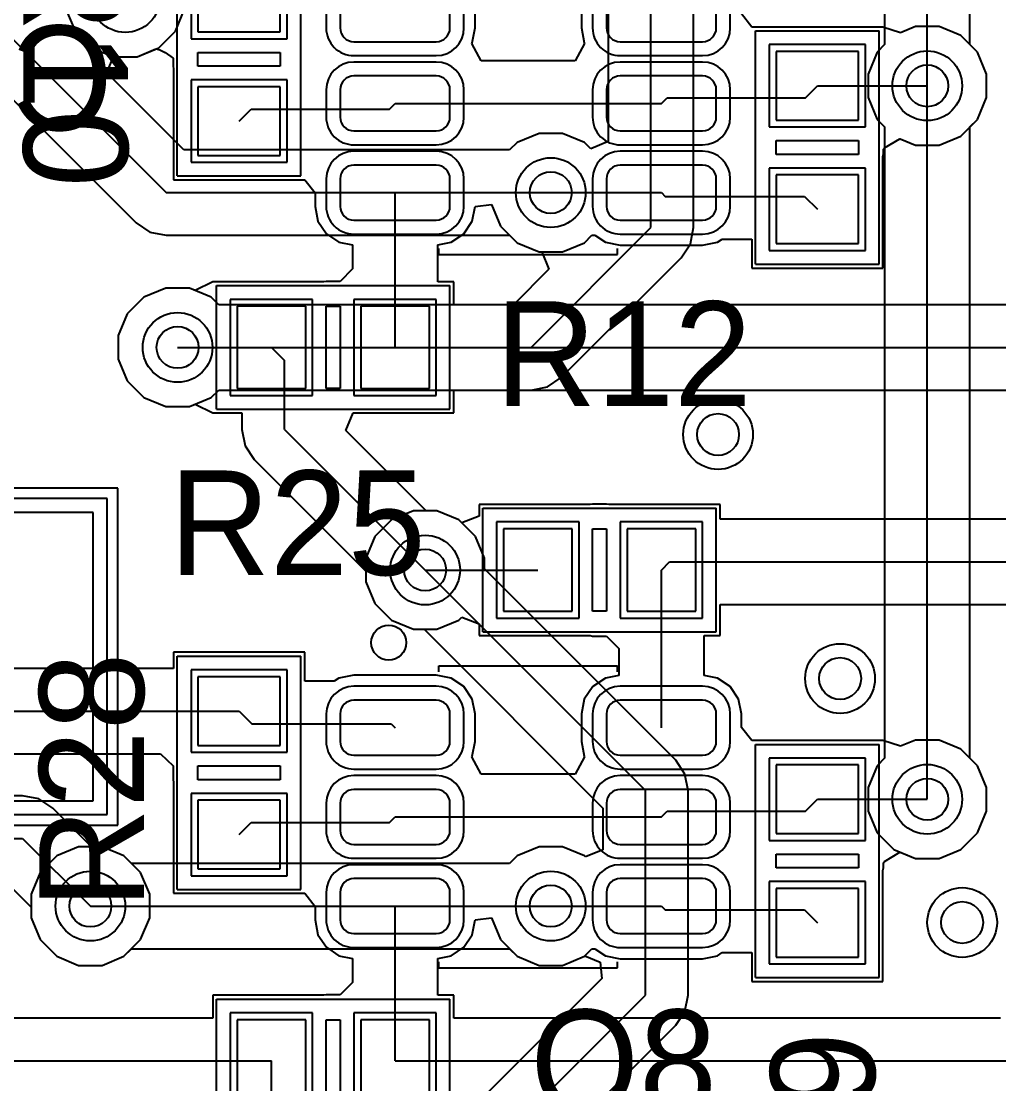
# Model space of a CAD drawing. Header units: millimetres. Extents: x 3.09 to 5.5, y 1.46 to 3.23.
# Drawn here: x 4.6302 to 4.9105, y 1.8437 to 2.1486 of the extents above; entities that cross this region are included whole.
import ezdxf

# ---------------------------------------------------------------- set-up
doc = ezdxf.new("R2010")
doc.units = ezdxf.units.MM
doc.header["$MEASUREMENT"] = 0
for name, color, linetype in [('BottomLayer', 5, 'Continuous'), ('BottomOverlay', 54, 'Continuous'), ('BottomPaste', 16, 'Continuous'), ('BottomSolder', 6, 'Continuous'), ('Mechanical11', 56, 'Continuous'), ('MultiLayer', 9, 'Continuous'), ('TopLayer', 1, 'Continuous'), ('TopOverlay', 2, 'Continuous'), ('TopPaste', 8, 'Continuous'), ('TopSolder', 216, 'Continuous'), ('ViaHoleLayer', 16, 'Continuous')]:
    doc.layers.add(name, color=color, linetype=linetype)

# ---------------------------------------------------------------- blocks, each defined once
blk = doc.blocks.new('SIM_SMD_NANO_B_15')
at = {"layer": 'BottomLayer'}
for p, q in [((-0.27559, -0.16575), (-0.27559, -0.24842)), ((-0.23622, -0.16575), (-0.27559, -0.16575)), ((-0.27559, -0.24842), (-0.23622, -0.24842))]:
    blk.add_line(p, q, dxfattribs=at)
at = {"layer": 'BottomPaste'}
for p, q in [((-0.27559, -0.16575), (-0.27559, -0.24842)), ((-0.23622, -0.16575), (-0.27559, -0.16575)), ((-0.27559, -0.24842), (-0.23622, -0.24842))]:
    blk.add_line(p, q, dxfattribs=at)
at = {"layer": 'BottomSolder'}
for p, q in [((-0.27959, -0.16175), (-0.27959, -0.25242)), ((-0.23222, -0.16175), (-0.27959, -0.16175)), ((-0.27959, -0.25242), (-0.23222, -0.25242))]:
    blk.add_line(p, q, dxfattribs=at)
blk = doc.blocks.new('R0402_27')
at = {"layer": 'Mechanical11'}
for p, q in [((-0.03346, -0.01772), (-0.03346, 0.01772)), ((-0.03346, 0.01772), (0.03346, 0.01772)), ((0.03346, -0.01772), (0.03346, 0.01772)), ((-0.03346, -0.01772), (0.03346, -0.01772))]:
    blk.add_line(p, q, dxfattribs=at)
at = {"layer": 'TopLayer'}
for p, q in [((-0.00787, 0.01181), (-0.02756, 0.01181)), ((-0.02756, 0.01181), (-0.02756, -0.01181)), ((-0.00787, -0.01181), (-0.00787, 0.01181)), ((-0.002, -0.01181), (-0.002, 0.01181)), ((-0.002, 0.01181), (0.002, 0.01181)), ((0.002, 0.01181), (0.002, -0.01181)), ((0.02756, 0.01181), (0.00787, 0.01181)), ((0.00787, 0.01181), (0.00787, -0.01181)), ((0.02756, -0.01181), (0.02756, 0.01181)), ((-0.02756, -0.01181), (-0.00787, -0.01181)), ((0.002, -0.01181), (-0.002, -0.01181)), ((0.00787, -0.01181), (0.02756, -0.01181))]:
    blk.add_line(p, q, dxfattribs=at)
at = {"layer": 'TopOverlay'}
for p, q in [((-0.03346, -0.01772), (-0.03346, 0.01772)), ((-0.03346, 0.01772), (0.03346, 0.01772)), ((0.03346, -0.01772), (0.03346, 0.01772)), ((-0.03346, -0.01772), (0.03346, -0.01772))]:
    blk.add_line(p, q, dxfattribs=at)
at = {"layer": 'TopPaste'}
for p, q in [((-0.00787, 0.01181), (-0.02756, 0.01181)), ((-0.02756, 0.01181), (-0.02756, -0.01181)), ((-0.00787, -0.01181), (-0.00787, 0.01181)), ((0.02756, 0.01181), (0.00787, 0.01181)), ((0.00787, 0.01181), (0.00787, -0.01181)), ((0.02756, -0.01181), (0.02756, 0.01181)), ((-0.02756, -0.01181), (-0.00787, -0.01181)), ((0.00787, -0.01181), (0.02756, -0.01181))]:
    blk.add_line(p, q, dxfattribs=at)
at = {"layer": 'TopSolder'}
for p, q in [((-0.00591, 0.01378), (-0.02953, 0.01378)), ((-0.02953, 0.01378), (-0.02953, -0.01378)), ((-0.00591, -0.01378), (-0.00591, 0.01378)), ((0.02953, 0.01378), (0.00591, 0.01378)), ((0.00591, 0.01378), (0.00591, -0.01378)), ((0.02953, -0.01378), (0.02953, 0.01378)), ((-0.02953, -0.01378), (-0.00591, -0.01378)), ((0.00591, -0.01378), (0.02953, -0.01378))]:
    blk.add_line(p, q, dxfattribs=at)
blk = doc.blocks.new('R0402_28')
at = {"layer": 'Mechanical11'}
for p, q in [((-0.03346, 0.01772), (-0.03346, -0.01772)), ((-0.03346, 0.01772), (0.03346, 0.01772)), ((0.03346, 0.01772), (0.03346, -0.01772)), ((-0.03346, -0.01772), (0.03346, -0.01772))]:
    blk.add_line(p, q, dxfattribs=at)
at = {"layer": 'TopLayer'}
for p, q in [((-0.00787, 0.01181), (-0.02756, 0.01181)), ((-0.02756, 0.01181), (-0.02756, -0.01181)), ((-0.00787, -0.01181), (-0.00787, 0.01181)), ((-0.002, -0.01181), (-0.002, 0.01181)), ((-0.002, 0.01181), (0.002, 0.01181)), ((0.002, 0.01181), (0.002, -0.01181)), ((0.02756, 0.01181), (0.00787, 0.01181)), ((0.00787, 0.01181), (0.00787, -0.01181)), ((0.02756, -0.01181), (0.02756, 0.01181)), ((-0.02756, -0.01181), (-0.00787, -0.01181)), ((0.002, -0.01181), (-0.002, -0.01181)), ((0.00787, -0.01181), (0.02756, -0.01181))]:
    blk.add_line(p, q, dxfattribs=at)
at = {"layer": 'TopOverlay'}
for p, q in [((-0.03346, 0.01772), (-0.03346, -0.01772)), ((-0.03346, 0.01772), (0.03346, 0.01772)), ((0.03346, 0.01772), (0.03346, -0.01772)), ((-0.03346, -0.01772), (0.03346, -0.01772))]:
    blk.add_line(p, q, dxfattribs=at)
at = {"layer": 'TopPaste'}
for p, q in [((-0.00787, 0.01181), (-0.02756, 0.01181)), ((-0.02756, 0.01181), (-0.02756, -0.01181)), ((-0.00787, -0.01181), (-0.00787, 0.01181)), ((0.02756, 0.01181), (0.00787, 0.01181)), ((0.00787, 0.01181), (0.00787, -0.01181)), ((0.02756, -0.01181), (0.02756, 0.01181)), ((-0.02756, -0.01181), (-0.00787, -0.01181)), ((0.00787, -0.01181), (0.02756, -0.01181))]:
    blk.add_line(p, q, dxfattribs=at)
at = {"layer": 'TopSolder'}
for p, q in [((-0.00591, 0.01378), (-0.02953, 0.01378)), ((-0.02953, 0.01378), (-0.02953, -0.01378)), ((-0.00591, -0.01378), (-0.00591, 0.01378)), ((0.02953, 0.01378), (0.00591, 0.01378)), ((0.00591, 0.01378), (0.00591, -0.01378)), ((0.02953, -0.01378), (0.02953, 0.01378)), ((-0.02953, -0.01378), (-0.00591, -0.01378)), ((0.00591, -0.01378), (0.02953, -0.01378))]:
    blk.add_line(p, q, dxfattribs=at)
blk = doc.blocks.new('R0402_29')
at = {"layer": 'Mechanical11'}
for p, q in [((-0.03346, 0.01772), (-0.03346, -0.01772)), ((-0.03346, 0.01772), (0.03346, 0.01772)), ((0.03346, 0.01772), (0.03346, -0.01772)), ((-0.03346, -0.01772), (0.03346, -0.01772))]:
    blk.add_line(p, q, dxfattribs=at)
at = {"layer": 'TopLayer'}
for p, q in [((-0.00787, 0.01181), (-0.02756, 0.01181)), ((-0.02756, 0.01181), (-0.02756, -0.01181)), ((-0.00787, -0.01181), (-0.00787, 0.01181)), ((-0.002, -0.01181), (-0.002, 0.01181)), ((-0.002, 0.01181), (0.002, 0.01181)), ((0.002, 0.01181), (0.002, -0.01181)), ((0.02756, 0.01181), (0.00787, 0.01181)), ((0.00787, 0.01181), (0.00787, -0.01181)), ((0.02756, -0.01181), (0.02756, 0.01181)), ((-0.02756, -0.01181), (-0.00787, -0.01181)), ((0.002, -0.01181), (-0.002, -0.01181)), ((0.00787, -0.01181), (0.02756, -0.01181))]:
    blk.add_line(p, q, dxfattribs=at)
at = {"layer": 'TopOverlay'}
for p, q in [((-0.03346, 0.01772), (-0.03346, -0.01772)), ((-0.03346, 0.01772), (0.03346, 0.01772)), ((0.03346, 0.01772), (0.03346, -0.01772)), ((-0.03346, -0.01772), (0.03346, -0.01772))]:
    blk.add_line(p, q, dxfattribs=at)
at = {"layer": 'TopPaste'}
for p, q in [((-0.00787, 0.01181), (-0.02756, 0.01181)), ((-0.02756, 0.01181), (-0.02756, -0.01181)), ((-0.00787, -0.01181), (-0.00787, 0.01181)), ((0.02756, 0.01181), (0.00787, 0.01181)), ((0.00787, 0.01181), (0.00787, -0.01181)), ((0.02756, -0.01181), (0.02756, 0.01181)), ((-0.02756, -0.01181), (-0.00787, -0.01181)), ((0.00787, -0.01181), (0.02756, -0.01181))]:
    blk.add_line(p, q, dxfattribs=at)
at = {"layer": 'TopSolder'}
for p, q in [((-0.00591, 0.01378), (-0.02953, 0.01378)), ((-0.02953, 0.01378), (-0.02953, -0.01378)), ((-0.00591, -0.01378), (-0.00591, 0.01378)), ((0.02953, 0.01378), (0.00591, 0.01378)), ((0.00591, 0.01378), (0.00591, -0.01378)), ((0.02953, -0.01378), (0.02953, 0.01378)), ((-0.02953, -0.01378), (-0.00591, -0.01378)), ((0.00591, -0.01378), (0.02953, -0.01378))]:
    blk.add_line(p, q, dxfattribs=at)
blk = doc.blocks.new('R0402_32')
at = {"layer": 'Mechanical11'}
for p, q in [((-0.03346, 0.01772), (-0.03346, -0.01772)), ((0.03346, 0.01772), (-0.03346, 0.01772)), ((0.03346, 0.01772), (0.03346, -0.01772)), ((0.03346, -0.01772), (-0.03346, -0.01772))]:
    blk.add_line(p, q, dxfattribs=at)
at = {"layer": 'TopLayer'}
for p, q in [((-0.00787, 0.01181), (-0.02756, 0.01181)), ((-0.02756, 0.01181), (-0.02756, -0.01181)), ((-0.00787, -0.01181), (-0.00787, 0.01181)), ((-0.002, -0.01181), (-0.002, 0.01181)), ((-0.002, 0.01181), (0.002, 0.01181)), ((0.002, 0.01181), (0.002, -0.01181)), ((0.02756, 0.01181), (0.00787, 0.01181)), ((0.00787, 0.01181), (0.00787, -0.01181)), ((0.02756, -0.01181), (0.02756, 0.01181)), ((-0.02756, -0.01181), (-0.00787, -0.01181)), ((0.002, -0.01181), (-0.002, -0.01181)), ((0.00787, -0.01181), (0.02756, -0.01181))]:
    blk.add_line(p, q, dxfattribs=at)
at = {"layer": 'TopOverlay'}
for p, q in [((-0.03346, 0.01772), (-0.03346, -0.01772)), ((0.03346, 0.01772), (-0.03346, 0.01772)), ((0.03346, 0.01772), (0.03346, -0.01772)), ((0.03346, -0.01772), (-0.03346, -0.01772))]:
    blk.add_line(p, q, dxfattribs=at)
at = {"layer": 'TopPaste'}
for p, q in [((-0.00787, 0.01181), (-0.02756, 0.01181)), ((-0.02756, 0.01181), (-0.02756, -0.01181)), ((-0.00787, -0.01181), (-0.00787, 0.01181)), ((0.02756, 0.01181), (0.00787, 0.01181)), ((0.00787, 0.01181), (0.00787, -0.01181)), ((0.02756, -0.01181), (0.02756, 0.01181)), ((-0.02756, -0.01181), (-0.00787, -0.01181)), ((0.00787, -0.01181), (0.02756, -0.01181))]:
    blk.add_line(p, q, dxfattribs=at)
at = {"layer": 'TopSolder'}
for p, q in [((-0.00591, 0.01378), (-0.02953, 0.01378)), ((-0.02953, 0.01378), (-0.02953, -0.01378)), ((-0.00591, -0.01378), (-0.00591, 0.01378)), ((0.02953, 0.01378), (0.00591, 0.01378)), ((0.00591, 0.01378), (0.00591, -0.01378)), ((0.02953, -0.01378), (0.02953, 0.01378)), ((-0.02953, -0.01378), (-0.00591, -0.01378)), ((0.00591, -0.01378), (0.02953, -0.01378))]:
    blk.add_line(p, q, dxfattribs=at)
blk = doc.blocks.new('R0402_45')
at = {"layer": 'Mechanical11'}
for p, q in [((-0.03346, -0.01772), (-0.03346, 0.01772)), ((-0.03346, 0.01772), (0.03346, 0.01772)), ((0.03346, -0.01772), (0.03346, 0.01772)), ((-0.03346, -0.01772), (0.03346, -0.01772))]:
    blk.add_line(p, q, dxfattribs=at)
at = {"layer": 'TopLayer'}
for p, q in [((-0.00787, 0.01181), (-0.02756, 0.01181)), ((-0.02756, 0.01181), (-0.02756, -0.01181)), ((-0.00787, -0.01181), (-0.00787, 0.01181)), ((-0.002, -0.01181), (-0.002, 0.01181)), ((-0.002, 0.01181), (0.002, 0.01181)), ((0.002, 0.01181), (0.002, -0.01181)), ((0.02756, 0.01181), (0.00787, 0.01181)), ((0.00787, 0.01181), (0.00787, -0.01181)), ((0.02756, -0.01181), (0.02756, 0.01181)), ((-0.02756, -0.01181), (-0.00787, -0.01181)), ((0.002, -0.01181), (-0.002, -0.01181)), ((0.00787, -0.01181), (0.02756, -0.01181))]:
    blk.add_line(p, q, dxfattribs=at)
at = {"layer": 'TopOverlay'}
for p, q in [((-0.03346, -0.01772), (-0.03346, 0.01772)), ((-0.03346, 0.01772), (0.03346, 0.01772)), ((0.03346, -0.01772), (0.03346, 0.01772)), ((-0.03346, -0.01772), (0.03346, -0.01772))]:
    blk.add_line(p, q, dxfattribs=at)
at = {"layer": 'TopPaste'}
for p, q in [((-0.00787, 0.01181), (-0.02756, 0.01181)), ((-0.02756, 0.01181), (-0.02756, -0.01181)), ((-0.00787, -0.01181), (-0.00787, 0.01181)), ((0.02756, 0.01181), (0.00787, 0.01181)), ((0.00787, 0.01181), (0.00787, -0.01181)), ((0.02756, -0.01181), (0.02756, 0.01181)), ((-0.02756, -0.01181), (-0.00787, -0.01181)), ((0.00787, -0.01181), (0.02756, -0.01181))]:
    blk.add_line(p, q, dxfattribs=at)
at = {"layer": 'TopSolder'}
for p, q in [((-0.00591, 0.01378), (-0.02953, 0.01378)), ((-0.02953, 0.01378), (-0.02953, -0.01378)), ((-0.00591, -0.01378), (-0.00591, 0.01378)), ((0.02953, 0.01378), (0.00591, 0.01378)), ((0.00591, 0.01378), (0.00591, -0.01378)), ((0.02953, -0.01378), (0.02953, 0.01378)), ((-0.02953, -0.01378), (-0.00591, -0.01378)), ((0.00591, -0.01378), (0.02953, -0.01378))]:
    blk.add_line(p, q, dxfattribs=at)
blk = doc.blocks.new('R0402_46')
at = {"layer": 'Mechanical11'}
for p, q in [((-0.03346, 0.01772), (-0.03346, -0.01772)), ((-0.03346, 0.01772), (0.03346, 0.01772)), ((0.03346, 0.01772), (0.03346, -0.01772)), ((-0.03346, -0.01772), (0.03346, -0.01772))]:
    blk.add_line(p, q, dxfattribs=at)
at = {"layer": 'TopLayer'}
for p, q in [((-0.00787, 0.01181), (-0.02756, 0.01181)), ((-0.02756, 0.01181), (-0.02756, -0.01181)), ((-0.00787, -0.01181), (-0.00787, 0.01181)), ((-0.002, -0.01181), (-0.002, 0.01181)), ((-0.002, 0.01181), (0.002, 0.01181)), ((0.002, 0.01181), (0.002, -0.01181)), ((0.02756, 0.01181), (0.00787, 0.01181)), ((0.00787, 0.01181), (0.00787, -0.01181)), ((0.02756, -0.01181), (0.02756, 0.01181)), ((-0.02756, -0.01181), (-0.00787, -0.01181)), ((0.002, -0.01181), (-0.002, -0.01181)), ((0.00787, -0.01181), (0.02756, -0.01181))]:
    blk.add_line(p, q, dxfattribs=at)
at = {"layer": 'TopOverlay'}
for p, q in [((-0.03346, 0.01772), (-0.03346, -0.01772)), ((-0.03346, 0.01772), (0.03346, 0.01772)), ((0.03346, 0.01772), (0.03346, -0.01772)), ((-0.03346, -0.01772), (0.03346, -0.01772))]:
    blk.add_line(p, q, dxfattribs=at)
at = {"layer": 'TopPaste'}
for p, q in [((-0.00787, 0.01181), (-0.02756, 0.01181)), ((-0.02756, 0.01181), (-0.02756, -0.01181)), ((-0.00787, -0.01181), (-0.00787, 0.01181)), ((0.02756, 0.01181), (0.00787, 0.01181)), ((0.00787, 0.01181), (0.00787, -0.01181)), ((0.02756, -0.01181), (0.02756, 0.01181)), ((-0.02756, -0.01181), (-0.00787, -0.01181)), ((0.00787, -0.01181), (0.02756, -0.01181))]:
    blk.add_line(p, q, dxfattribs=at)
at = {"layer": 'TopSolder'}
for p, q in [((-0.00591, 0.01378), (-0.02953, 0.01378)), ((-0.02953, 0.01378), (-0.02953, -0.01378)), ((-0.00591, -0.01378), (-0.00591, 0.01378)), ((0.02953, 0.01378), (0.00591, 0.01378)), ((0.00591, 0.01378), (0.00591, -0.01378)), ((0.02953, -0.01378), (0.02953, 0.01378)), ((-0.02953, -0.01378), (-0.00591, -0.01378)), ((0.00591, -0.01378), (0.02953, -0.01378))]:
    blk.add_line(p, q, dxfattribs=at)
blk = doc.blocks.new('R0402_47')
at = {"layer": 'Mechanical11'}
for p, q in [((-0.03346, 0.01772), (-0.03346, -0.01772)), ((-0.03346, 0.01772), (0.03346, 0.01772)), ((0.03346, 0.01772), (0.03346, -0.01772)), ((-0.03346, -0.01772), (0.03346, -0.01772))]:
    blk.add_line(p, q, dxfattribs=at)
at = {"layer": 'TopLayer'}
for p, q in [((-0.00787, 0.01181), (-0.02756, 0.01181)), ((-0.02756, 0.01181), (-0.02756, -0.01181)), ((-0.00787, -0.01181), (-0.00787, 0.01181)), ((-0.002, -0.01181), (-0.002, 0.01181)), ((-0.002, 0.01181), (0.002, 0.01181)), ((0.002, 0.01181), (0.002, -0.01181)), ((0.02756, 0.01181), (0.00787, 0.01181)), ((0.00787, 0.01181), (0.00787, -0.01181)), ((0.02756, -0.01181), (0.02756, 0.01181)), ((-0.02756, -0.01181), (-0.00787, -0.01181)), ((0.002, -0.01181), (-0.002, -0.01181)), ((0.00787, -0.01181), (0.02756, -0.01181))]:
    blk.add_line(p, q, dxfattribs=at)
at = {"layer": 'TopOverlay'}
for p, q in [((-0.03346, 0.01772), (-0.03346, -0.01772)), ((-0.03346, 0.01772), (0.03346, 0.01772)), ((0.03346, 0.01772), (0.03346, -0.01772)), ((-0.03346, -0.01772), (0.03346, -0.01772))]:
    blk.add_line(p, q, dxfattribs=at)
at = {"layer": 'TopPaste'}
for p, q in [((-0.00787, 0.01181), (-0.02756, 0.01181)), ((-0.02756, 0.01181), (-0.02756, -0.01181)), ((-0.00787, -0.01181), (-0.00787, 0.01181)), ((0.02756, 0.01181), (0.00787, 0.01181)), ((0.00787, 0.01181), (0.00787, -0.01181)), ((0.02756, -0.01181), (0.02756, 0.01181)), ((-0.02756, -0.01181), (-0.00787, -0.01181)), ((0.00787, -0.01181), (0.02756, -0.01181))]:
    blk.add_line(p, q, dxfattribs=at)
at = {"layer": 'TopSolder'}
for p, q in [((-0.00591, 0.01378), (-0.02953, 0.01378)), ((-0.02953, 0.01378), (-0.02953, -0.01378)), ((-0.00591, -0.01378), (-0.00591, 0.01378)), ((0.02953, 0.01378), (0.00591, 0.01378)), ((0.00591, 0.01378), (0.00591, -0.01378)), ((0.02953, -0.01378), (0.02953, 0.01378)), ((-0.02953, -0.01378), (-0.00591, -0.01378)), ((0.00591, -0.01378), (0.02953, -0.01378))]:
    blk.add_line(p, q, dxfattribs=at)
blk = doc.blocks.new('SOT_363_6_54')
at = {"layer": 'TopLayer'}
for p, q in [((-0.021654, 0.053935), (-0.029528, 0.053935)), ((0.003937, 0.053935), (-0.003937, 0.053935)), ((0.029528, 0.053935), (0.021654, 0.053935)), ((-0.033465, 0.049998), (-0.033465, 0.026376)), ((-0.017717, 0.026376), (-0.017717, 0.049998)), ((-0.007874, 0.049998), (-0.007874, 0.026376)), ((0.007874, 0.026376), (0.007874, 0.049998)), ((0.017717, 0.049998), (0.017717, 0.026376)), ((0.033465, 0.026376), (0.033465, 0.049998)), ((-0.029528, 0.022439), (-0.021654, 0.022439)), ((-0.003937, 0.022439), (0.003937, 0.022439)), ((0.021654, 0.022439), (0.029528, 0.022439)), ((-0.021654, -0.022445), (-0.029528, -0.022445)), ((0.003937, -0.022445), (-0.003937, -0.022445)), ((0.029528, -0.022445), (0.021654, -0.022445)), ((-0.033465, -0.026382), (-0.033465, -0.050004)), ((-0.017717, -0.050004), (-0.017717, -0.026382)), ((-0.007874, -0.026382), (-0.007874, -0.050004)), ((0.007874, -0.050004), (0.007874, -0.026382)), ((0.017717, -0.026382), (0.017717, -0.050004)), ((0.033465, -0.050004), (0.033465, -0.026382)), ((-0.029528, -0.053941), (-0.021654, -0.053941)), ((-0.003937, -0.053941), (0.003937, -0.053941)), ((0.021654, -0.053941), (0.029528, -0.053941))]:
    blk.add_line(p, q, dxfattribs=at)
for centre, start, end in [((-0.029528, 0.049998), 90, 180), ((-0.021654, 0.049998), 0, 90), ((-0.003937, 0.049998), 90, 180), ((0.003937, 0.049998), 0, 90), ((0.021654, 0.049998), 90, 180), ((0.029528, 0.049998), 0, 90), ((-0.029528, 0.026376), 180, 270), ((-0.021654, 0.026376), 270, 0), ((-0.003937, 0.026376), 180, 270), ((0.003937, 0.026376), 270, 0), ((0.021654, 0.026376), 180, 270), ((0.029528, 0.026376), 270, 0), ((-0.029528, -0.026382), 90, 180), ((-0.021654, -0.026382), 0, 90), ((-0.003937, -0.026382), 90, 180), ((0.003937, -0.026382), 0, 90), ((0.021654, -0.026382), 90, 180), ((0.029528, -0.026382), 0, 90), ((-0.029528, -0.050004), 180, 270), ((-0.021654, -0.050004), 270, 0), ((-0.003937, -0.050004), 180, 270), ((0.003937, -0.050004), 270, 0), ((0.021654, -0.050004), 180, 270), ((0.029528, -0.050004), 270, 0)]:
    blk.add_arc(centre, 0.003937, start, end, dxfattribs=at)
at = {"layer": 'TopOverlay'}
for p, q in [((-0.043308, -0.025595), (-0.043308, 0.025587)), ((-0.041582, 0.025587), (-0.043308, 0.025587)), ((0.043306, 0.025587), (0.04158, 0.025587)), ((0.043306, -0.025595), (0.043306, 0.025587)), ((-0.041582, -0.025595), (-0.043308, -0.025595)), ((0.043306, -0.025595), (0.04158, -0.025595))]:
    blk.add_line(p, q, dxfattribs=at)
blk.add_circle((-0.05, -0.040005), 0.005, dxfattribs=at)
at = {"layer": 'TopPaste'}
for p, q in [((-0.021654, 0.053935), (-0.029528, 0.053935)), ((0.003937, 0.053935), (-0.003937, 0.053935)), ((0.029528, 0.053935), (0.021654, 0.053935)), ((-0.033465, 0.049998), (-0.033465, 0.026376)), ((-0.017717, 0.026376), (-0.017717, 0.049998)), ((-0.007874, 0.049998), (-0.007874, 0.026376)), ((0.007874, 0.026376), (0.007874, 0.049998)), ((0.017717, 0.049998), (0.017717, 0.026376)), ((0.033465, 0.026376), (0.033465, 0.049998)), ((-0.029528, 0.022439), (-0.021654, 0.022439)), ((-0.003937, 0.022439), (0.003937, 0.022439)), ((0.021654, 0.022439), (0.029528, 0.022439)), ((-0.021654, -0.022445), (-0.029528, -0.022445)), ((0.003937, -0.022445), (-0.003937, -0.022445)), ((0.029528, -0.022445), (0.021654, -0.022445)), ((-0.033465, -0.026382), (-0.033465, -0.050004)), ((-0.017717, -0.050004), (-0.017717, -0.026382)), ((-0.007874, -0.026382), (-0.007874, -0.050004)), ((0.007874, -0.050004), (0.007874, -0.026382)), ((0.017717, -0.026382), (0.017717, -0.050004)), ((0.033465, -0.050004), (0.033465, -0.026382)), ((-0.029528, -0.053941), (-0.021654, -0.053941)), ((-0.003937, -0.053941), (0.003937, -0.053941)), ((0.021654, -0.053941), (0.029528, -0.053941))]:
    blk.add_line(p, q, dxfattribs=at)
for centre, start, end in [((-0.029528, 0.049998), 90, 180), ((-0.021654, 0.049998), 0, 90), ((-0.003937, 0.049998), 90, 180), ((0.003937, 0.049998), 0, 90), ((0.021654, 0.049998), 90, 180), ((0.029528, 0.049998), 0, 90), ((-0.029528, 0.026376), 180, 270), ((-0.021654, 0.026376), 270, 0), ((-0.003937, 0.026376), 180, 270), ((0.003937, 0.026376), 270, 0), ((0.021654, 0.026376), 180, 270), ((0.029528, 0.026376), 270, 0), ((-0.029528, -0.026382), 90, 180), ((-0.021654, -0.026382), 0, 90), ((-0.003937, -0.026382), 90, 180), ((0.003937, -0.026382), 0, 90), ((0.021654, -0.026382), 90, 180), ((0.029528, -0.026382), 0, 90), ((-0.029528, -0.050004), 180, 270), ((-0.021654, -0.050004), 270, 0), ((-0.003937, -0.050004), 180, 270), ((0.003937, -0.050004), 270, 0), ((0.021654, -0.050004), 180, 270), ((0.029528, -0.050004), 270, 0)]:
    blk.add_arc(centre, 0.003937, start, end, dxfattribs=at)
at = {"layer": 'TopSolder'}
for p, q in [((-0.021654, 0.057935), (-0.029528, 0.057935)), ((0.003937, 0.057935), (-0.003937, 0.057935)), ((0.029528, 0.057935), (0.021654, 0.057935)), ((-0.037465, 0.049998), (-0.037465, 0.026376)), ((-0.013717, 0.026376), (-0.013717, 0.049998)), ((-0.011874, 0.049998), (-0.011874, 0.026376)), ((0.011874, 0.026376), (0.011874, 0.049998)), ((0.013717, 0.049998), (0.013717, 0.026376)), ((0.037465, 0.026376), (0.037465, 0.049998)), ((-0.029528, 0.018439), (-0.021654, 0.018439)), ((-0.003937, 0.018439), (0.003937, 0.018439)), ((0.021654, 0.018439), (0.029528, 0.018439)), ((-0.021654, -0.018445), (-0.029528, -0.018445)), ((0.003937, -0.018445), (-0.003937, -0.018445)), ((0.029528, -0.018445), (0.021654, -0.018445)), ((-0.037465, -0.026382), (-0.037465, -0.050004)), ((-0.013717, -0.050004), (-0.013717, -0.026382)), ((-0.011874, -0.026382), (-0.011874, -0.050004)), ((0.011874, -0.050004), (0.011874, -0.026382)), ((0.013717, -0.026382), (0.013717, -0.050004)), ((0.037465, -0.050004), (0.037465, -0.026382)), ((-0.029528, -0.057941), (-0.021654, -0.057941)), ((-0.003937, -0.057941), (0.003937, -0.057941)), ((0.021654, -0.057941), (0.029528, -0.057941))]:
    blk.add_line(p, q, dxfattribs=at)
for centre, start, end in [((-0.029528, 0.049998), 90, 180), ((-0.021654, 0.049998), 0, 90), ((-0.003937, 0.049998), 90, 180), ((0.003937, 0.049998), 0, 90), ((0.021654, 0.049998), 90, 180), ((0.029528, 0.049998), 0, 90), ((-0.029528, 0.026376), 180, 270), ((-0.021654, 0.026376), 270, 0), ((-0.003937, 0.026376), 180, 270), ((0.003937, 0.026376), 270, 0), ((0.021654, 0.026376), 180, 270), ((0.029528, 0.026376), 270, 0), ((-0.029528, -0.026382), 90, 180), ((-0.021654, -0.026382), 0, 90), ((-0.003937, -0.026382), 90, 180), ((0.003937, -0.026382), 0, 90), ((0.021654, -0.026382), 90, 180), ((0.029528, -0.026382), 0, 90), ((-0.029528, -0.050004), 180, 270), ((-0.021654, -0.050004), 270, 0), ((-0.003937, -0.050004), 180, 270), ((0.003937, -0.050004), 270, 0), ((0.021654, -0.050004), 180, 270), ((0.029528, -0.050004), 270, 0)]:
    blk.add_arc(centre, 0.007937, start, end, dxfattribs=at)
blk = doc.blocks.new('SOT_363_6_57')
at = {"layer": 'TopLayer'}
for p, q in [((-0.021654, 0.053935), (-0.029528, 0.053935)), ((0.003937, 0.053935), (-0.003937, 0.053935)), ((0.029528, 0.053935), (0.021654, 0.053935)), ((-0.033465, 0.049998), (-0.033465, 0.026376)), ((-0.017717, 0.026376), (-0.017717, 0.049998)), ((-0.007874, 0.049998), (-0.007874, 0.026376)), ((0.007874, 0.026376), (0.007874, 0.049998)), ((0.017717, 0.049998), (0.017717, 0.026376)), ((0.033465, 0.026376), (0.033465, 0.049998)), ((-0.029528, 0.022439), (-0.021654, 0.022439)), ((-0.003937, 0.022439), (0.003937, 0.022439)), ((0.021654, 0.022439), (0.029528, 0.022439)), ((-0.021654, -0.022445), (-0.029528, -0.022445)), ((0.003937, -0.022445), (-0.003937, -0.022445)), ((0.029528, -0.022445), (0.021654, -0.022445)), ((-0.033465, -0.026382), (-0.033465, -0.050004)), ((-0.017717, -0.050004), (-0.017717, -0.026382)), ((-0.007874, -0.026382), (-0.007874, -0.050004)), ((0.007874, -0.050004), (0.007874, -0.026382)), ((0.017717, -0.026382), (0.017717, -0.050004)), ((0.033465, -0.050004), (0.033465, -0.026382)), ((-0.029528, -0.053941), (-0.021654, -0.053941)), ((-0.003937, -0.053941), (0.003937, -0.053941)), ((0.021654, -0.053941), (0.029528, -0.053941))]:
    blk.add_line(p, q, dxfattribs=at)
for centre, start, end in [((-0.029528, 0.049998), 90, 180), ((-0.021654, 0.049998), 0, 90), ((-0.003937, 0.049998), 90, 180), ((0.003937, 0.049998), 0, 90), ((0.021654, 0.049998), 90, 180), ((0.029528, 0.049998), 0, 90), ((-0.029528, 0.026376), 180, 270), ((-0.021654, 0.026376), 270, 0), ((-0.003937, 0.026376), 180, 270), ((0.003937, 0.026376), 270, 0), ((0.021654, 0.026376), 180, 270), ((0.029528, 0.026376), 270, 0), ((-0.029528, -0.026382), 90, 180), ((-0.021654, -0.026382), 0, 90), ((-0.003937, -0.026382), 90, 180), ((0.003937, -0.026382), 0, 90), ((0.021654, -0.026382), 90, 180), ((0.029528, -0.026382), 0, 90), ((-0.029528, -0.050004), 180, 270), ((-0.021654, -0.050004), 270, 0), ((-0.003937, -0.050004), 180, 270), ((0.003937, -0.050004), 270, 0), ((0.021654, -0.050004), 180, 270), ((0.029528, -0.050004), 270, 0)]:
    blk.add_arc(centre, 0.003937, start, end, dxfattribs=at)
at = {"layer": 'TopOverlay'}
for p, q in [((-0.043308, -0.025595), (-0.043308, 0.025587)), ((-0.041582, 0.025587), (-0.043308, 0.025587)), ((0.043306, 0.025587), (0.04158, 0.025587)), ((0.043306, -0.025595), (0.043306, 0.025587)), ((-0.041582, -0.025595), (-0.043308, -0.025595)), ((0.043306, -0.025595), (0.04158, -0.025595))]:
    blk.add_line(p, q, dxfattribs=at)
blk.add_circle((-0.05, -0.040005), 0.005, dxfattribs=at)
at = {"layer": 'TopPaste'}
for p, q in [((-0.021654, 0.053935), (-0.029528, 0.053935)), ((0.003937, 0.053935), (-0.003937, 0.053935)), ((0.029528, 0.053935), (0.021654, 0.053935)), ((-0.033465, 0.049998), (-0.033465, 0.026376)), ((-0.017717, 0.026376), (-0.017717, 0.049998)), ((-0.007874, 0.049998), (-0.007874, 0.026376)), ((0.007874, 0.026376), (0.007874, 0.049998)), ((0.017717, 0.049998), (0.017717, 0.026376)), ((0.033465, 0.026376), (0.033465, 0.049998)), ((-0.029528, 0.022439), (-0.021654, 0.022439)), ((-0.003937, 0.022439), (0.003937, 0.022439)), ((0.021654, 0.022439), (0.029528, 0.022439)), ((-0.021654, -0.022445), (-0.029528, -0.022445)), ((0.003937, -0.022445), (-0.003937, -0.022445)), ((0.029528, -0.022445), (0.021654, -0.022445)), ((-0.033465, -0.026382), (-0.033465, -0.050004)), ((-0.017717, -0.050004), (-0.017717, -0.026382)), ((-0.007874, -0.026382), (-0.007874, -0.050004)), ((0.007874, -0.050004), (0.007874, -0.026382)), ((0.017717, -0.026382), (0.017717, -0.050004)), ((0.033465, -0.050004), (0.033465, -0.026382)), ((-0.029528, -0.053941), (-0.021654, -0.053941)), ((-0.003937, -0.053941), (0.003937, -0.053941)), ((0.021654, -0.053941), (0.029528, -0.053941))]:
    blk.add_line(p, q, dxfattribs=at)
for centre, start, end in [((-0.029528, 0.049998), 90, 180), ((-0.021654, 0.049998), 0, 90), ((-0.003937, 0.049998), 90, 180), ((0.003937, 0.049998), 0, 90), ((0.021654, 0.049998), 90, 180), ((0.029528, 0.049998), 0, 90), ((-0.029528, 0.026376), 180, 270), ((-0.021654, 0.026376), 270, 0), ((-0.003937, 0.026376), 180, 270), ((0.003937, 0.026376), 270, 0), ((0.021654, 0.026376), 180, 270), ((0.029528, 0.026376), 270, 0), ((-0.029528, -0.026382), 90, 180), ((-0.021654, -0.026382), 0, 90), ((-0.003937, -0.026382), 90, 180), ((0.003937, -0.026382), 0, 90), ((0.021654, -0.026382), 90, 180), ((0.029528, -0.026382), 0, 90), ((-0.029528, -0.050004), 180, 270), ((-0.021654, -0.050004), 270, 0), ((-0.003937, -0.050004), 180, 270), ((0.003937, -0.050004), 270, 0), ((0.021654, -0.050004), 180, 270), ((0.029528, -0.050004), 270, 0)]:
    blk.add_arc(centre, 0.003937, start, end, dxfattribs=at)
at = {"layer": 'TopSolder'}
for p, q in [((-0.021654, 0.057935), (-0.029528, 0.057935)), ((0.003937, 0.057935), (-0.003937, 0.057935)), ((0.029528, 0.057935), (0.021654, 0.057935)), ((-0.037465, 0.049998), (-0.037465, 0.026376)), ((-0.013717, 0.026376), (-0.013717, 0.049998)), ((-0.011874, 0.049998), (-0.011874, 0.026376)), ((0.011874, 0.026376), (0.011874, 0.049998)), ((0.013717, 0.049998), (0.013717, 0.026376)), ((0.037465, 0.026376), (0.037465, 0.049998)), ((-0.029528, 0.018439), (-0.021654, 0.018439)), ((-0.003937, 0.018439), (0.003937, 0.018439)), ((0.021654, 0.018439), (0.029528, 0.018439)), ((-0.021654, -0.018445), (-0.029528, -0.018445)), ((0.003937, -0.018445), (-0.003937, -0.018445)), ((0.029528, -0.018445), (0.021654, -0.018445)), ((-0.037465, -0.026382), (-0.037465, -0.050004)), ((-0.013717, -0.050004), (-0.013717, -0.026382)), ((-0.011874, -0.026382), (-0.011874, -0.050004)), ((0.011874, -0.050004), (0.011874, -0.026382)), ((0.013717, -0.026382), (0.013717, -0.050004)), ((0.037465, -0.050004), (0.037465, -0.026382)), ((-0.029528, -0.057941), (-0.021654, -0.057941)), ((-0.003937, -0.057941), (0.003937, -0.057941)), ((0.021654, -0.057941), (0.029528, -0.057941))]:
    blk.add_line(p, q, dxfattribs=at)
for centre, start, end in [((-0.029528, 0.049998), 90, 180), ((-0.021654, 0.049998), 0, 90), ((-0.003937, 0.049998), 90, 180), ((0.003937, 0.049998), 0, 90), ((0.021654, 0.049998), 90, 180), ((0.029528, 0.049998), 0, 90), ((-0.029528, 0.026376), 180, 270), ((-0.021654, 0.026376), 270, 0), ((-0.003937, 0.026376), 180, 270), ((0.003937, 0.026376), 270, 0), ((0.021654, 0.026376), 180, 270), ((0.029528, 0.026376), 270, 0), ((-0.029528, -0.026382), 90, 180), ((-0.021654, -0.026382), 0, 90), ((-0.003937, -0.026382), 90, 180), ((0.003937, -0.026382), 0, 90), ((0.021654, -0.026382), 90, 180), ((0.029528, -0.026382), 0, 90), ((-0.029528, -0.050004), 180, 270), ((-0.021654, -0.050004), 270, 0), ((-0.003937, -0.050004), 180, 270), ((0.003937, -0.050004), 270, 0), ((0.021654, -0.050004), 180, 270), ((0.029528, -0.050004), 270, 0)]:
    blk.add_arc(centre, 0.007937, start, end, dxfattribs=at)

msp = doc.modelspace()

# ---------------------------------------------------------------- linework, layer by layer
at = {"layer": 'BottomLayer'}
for p, q in [((4.89, 2.13006), (4.89, 2.22906)), ((4.87776, 2.21725), (4.87776, 2.14186)), ((4.90224, 2.14186), (4.90224, 2.21725)), ((4.81075, 2.08936), (4.81075, 2.21043)), ((4.82298, 2.08936), (4.82298, 2.21043)), ((4.79851, 2.20537), (4.79851, 2.11404)), ((4.61568, 2.15547), (4.67174, 2.09941)), ((4.67441, 2.14575), (4.677, 2.152)), ((4.60703, 2.14681), (4.66309, 2.09076)), ((4.66963, 2.14097), (4.67441, 2.14575)), ((4.66338, 2.13838), (4.66963, 2.14097)), ((4.87776, 2.14186), (4.87559, 2.13969)), ((4.90441, 2.13969), (4.90224, 2.14186)), ((4.65468, 2.13377), (4.65605, 2.13703)), ((4.65605, 2.13703), (4.65714, 2.13838)), ((4.65714, 2.13838), (4.66338, 2.13838)), ((4.87559, 2.13969), (4.873, 2.13344)), ((4.907, 2.13344), (4.90441, 2.13969)), ((4.67681, 2.11164), (4.65468, 2.13377)), ((4.873, 2.13344), (4.873, 2.12667)), ((4.907, 2.12667), (4.907, 2.13344)), ((4.89, 1.92535), (4.89, 2.13006)), ((4.873, 2.12667), (4.87559, 2.12043)), ((4.90441, 2.12043), (4.907, 2.12667)), ((4.87559, 2.12043), (4.87776, 2.11825)), ((4.90224, 2.11825), (4.90441, 2.12043)), ((4.77865, 2.11641), (4.7724, 2.11382)), ((4.78541, 2.11641), (4.77865, 2.11641)), ((4.79166, 2.11382), (4.78541, 2.11641)), ((4.87776, 2.11825), (4.87776, 1.93716)), ((4.90224, 1.93716), (4.90224, 2.11825)), ((4.7724, 2.11382), (4.77023, 2.11164)), ((4.79351, 2.11197), (4.79166, 2.11382)), ((4.79851, 2.11404), (4.79351, 2.11197)), ((4.77023, 2.11164), (4.67681, 2.11164)), ((4.67174, 2.09941), (4.78203, 2.09941)), ((4.66309, 2.09076), (4.66706, 2.08811)), ((4.77639, 2.055), (4.81075, 2.08936)), ((4.82205, 2.08468), (4.82298, 2.08936)), ((4.66706, 2.08811), (4.67174, 2.08717)), ((4.67174, 2.08717), (4.77023, 2.08717)), ((4.77023, 2.08717), (4.7724, 2.085)), ((4.7724, 2.085), (4.77865, 2.08241)), ((4.77865, 2.08241), (4.77942, 2.08241)), ((4.77942, 2.08241), (4.78149, 2.07741)), ((4.8194, 2.08071), (4.82205, 2.08468)), ((4.78504, 2.04635), (4.8194, 2.08071)), ((4.78149, 2.07741), (4.77132, 2.06724)), ((4.67162, 2.072), (4.66537, 2.06941)), ((4.67838, 2.072), (4.67162, 2.072)), ((4.68463, 2.06941), (4.67838, 2.072)), ((4.66537, 2.06941), (4.66059, 2.06463)), ((4.68681, 2.06724), (4.68463, 2.06941)), ((4.77132, 2.06724), (4.68681, 2.06724)), ((4.66059, 2.06463), (4.658, 2.05838)), ((4.658, 2.05838), (4.658, 2.05162)), ((4.675, 2.055), (4.77639, 2.055)), ((4.658, 2.05162), (4.66059, 2.04537)), ((4.78107, 2.0437), (4.78504, 2.04635)), ((4.66059, 2.04537), (4.66537, 2.04059)), ((4.68463, 2.04059), (4.68681, 2.04276)), ((4.68681, 2.04276), (4.77639, 2.04276)), ((4.77639, 2.04276), (4.78107, 2.0437)), ((4.66537, 2.04059), (4.67162, 2.038)), ((4.67838, 2.038), (4.68463, 2.04059)), ((4.67162, 2.038), (4.67838, 2.038)), ((4.65783, 2.01462), (4.60446, 2.01462)), ((4.65783, 1.91794), (4.65783, 2.01462)), ((4.74262, 2.00813), (4.73637, 2.00554)), ((4.74938, 2.00813), (4.74262, 2.00813)), ((4.75563, 2.00554), (4.74938, 2.00813)), ((4.73637, 2.00554), (4.73159, 2.00075)), ((4.76041, 2.00075), (4.75563, 2.00554)), ((4.73159, 2.00075), (4.729, 1.99451)), ((4.763, 1.99451), (4.76041, 2.00075)), ((4.729, 1.99451), (4.729, 1.98774)), ((4.763, 1.99143), (4.763, 1.99451)), ((4.746, 1.99113), (4.80921, 1.92791)), ((4.81786, 1.93657), (4.763, 1.99143)), ((4.729, 1.98774), (4.73159, 1.9815)), ((4.73159, 1.9815), (4.73637, 1.97671)), ((4.73637, 1.97671), (4.74262, 1.97413)), ((4.74262, 1.97413), (4.7457, 1.97413)), ((4.7457, 1.97413), (4.79698, 1.92285)), ((4.82051, 1.9326), (4.81786, 1.93657)), ((4.87776, 1.93716), (4.87559, 1.93498)), ((4.90441, 1.93498), (4.90224, 1.93716)), ((4.87559, 1.93498), (4.873, 1.92874)), ((4.907, 1.92874), (4.90441, 1.93498)), ((4.82145, 1.92791), (4.82051, 1.9326)), ((4.80921, 1.86916), (4.80921, 1.92791)), ((4.82145, 1.86916), (4.82145, 1.92791)), ((4.873, 1.92874), (4.873, 1.92197)), ((4.907, 1.92197), (4.907, 1.92874)), ((4.79698, 1.92285), (4.79698, 1.91088)), ((4.873, 1.92197), (4.87559, 1.91572)), ((4.90441, 1.91572), (4.907, 1.92197)), ((4.60446, 1.91794), (4.65783, 1.91794)), ((4.87559, 1.91572), (4.88037, 1.91094)), ((4.89963, 1.91094), (4.90441, 1.91572)), ((4.64662, 1.91171), (4.64037, 1.90912)), ((4.65338, 1.91171), (4.64662, 1.91171)), ((4.65963, 1.90912), (4.65338, 1.91171)), ((4.77865, 1.91171), (4.7724, 1.90912)), ((4.78541, 1.91171), (4.77865, 1.91171)), ((4.79166, 1.90912), (4.78541, 1.91171)), ((4.64037, 1.90912), (4.63559, 1.90434)), ((4.66181, 1.90694), (4.65963, 1.90912)), ((4.7724, 1.90912), (4.77023, 1.90694)), ((4.79198, 1.90881), (4.79166, 1.90912)), ((4.79698, 1.91088), (4.79198, 1.90881)), ((4.88037, 1.91094), (4.88662, 1.90835)), ((4.88662, 1.90835), (4.89338, 1.90835)), ((4.89338, 1.90835), (4.89963, 1.91094)), ((4.77023, 1.90694), (4.66181, 1.90694)), ((4.63559, 1.90434), (4.633, 1.89809)), ((4.633, 1.89809), (4.633, 1.89133)), ((4.65, 1.89471), (4.78203, 1.89471)), ((4.633, 1.89133), (4.63559, 1.88508)), ((4.63559, 1.88508), (4.64037, 1.8803)), ((4.65963, 1.8803), (4.66181, 1.88247)), ((4.66181, 1.88247), (4.77023, 1.88247)), ((4.77023, 1.88247), (4.7724, 1.8803)), ((4.64037, 1.8803), (4.64662, 1.87771)), ((4.65338, 1.87771), (4.65963, 1.8803)), ((4.7724, 1.8803), (4.77865, 1.87771)), ((4.78541, 1.87771), (4.79166, 1.8803)), ((4.79166, 1.8803), (4.79178, 1.88041)), ((4.79178, 1.88041), (4.79617, 1.87866)), ((4.79617, 1.87866), (4.79667, 1.87392)), ((4.64662, 1.87771), (4.65338, 1.87771)), ((4.77865, 1.87771), (4.78541, 1.87771)), ((4.79667, 1.87392), (4.75498, 1.83224)), ((4.76005, 1.82), (4.80921, 1.86916)), ((4.82051, 1.86448), (4.82145, 1.86916)), ((4.81786, 1.86051), (4.82051, 1.86448)), ((4.7687, 1.81135), (4.81786, 1.86051))]:
    msp.add_line(p, q, dxfattribs=at)
for centre in [(4.66, 2.15538), (4.89, 2.13006), (4.78203, 2.09941), (4.675, 2.055), (4.83, 2.03), (4.746, 1.99113), (4.865, 1.96), (4.89, 1.92535), (4.65, 1.89471), (4.78203, 1.89471), (4.9, 1.89)]:
    msp.add_circle(centre, 0.01, dxfattribs=at)
at = {"layer": 'MultiLayer'}
for centre in [(4.66, 2.15538), (4.89, 2.13006), (4.78203, 2.09941), (4.675, 2.055), (4.83, 2.03), (4.746, 1.99113), (4.865, 1.96), (4.89, 1.92535), (4.65, 1.89471), (4.78203, 1.89471), (4.9, 1.89)]:
    msp.add_circle(centre, 0.01, dxfattribs=at)
at = {"layer": 'TopLayer'}
for p, q in [((4.76033, 2.14665), (4.76033, 2.15453)), ((4.79079, 2.15453), (4.79079, 2.14665)), ((4.643, 2.152), (4.64559, 2.14575)), ((4.83967, 2.1469), (4.83671, 2.15067)), ((4.75948, 2.14239), (4.76033, 2.14665)), ((4.79079, 2.14665), (4.79164, 2.14239)), ((4.87729, 2.1469), (4.83967, 2.1469)), ((4.88229, 2.14526), (4.87729, 2.1469)), ((4.87729, 2.1469), (4.87729, 2.1469)), ((4.88662, 2.14706), (4.88229, 2.14526)), ((4.89338, 2.14706), (4.88662, 2.14706)), ((4.89963, 2.14447), (4.89338, 2.14706)), ((4.64559, 2.14575), (4.65037, 2.14097)), ((4.90441, 2.13969), (4.89963, 2.14447)), ((4.65037, 2.14097), (4.65662, 2.13838)), ((4.66338, 2.13838), (4.66879, 2.14062)), ((4.66879, 2.14062), (4.66987, 2.14041)), ((4.66987, 2.14041), (4.67145, 2.13962)), ((4.75938, 2.14224), (4.75948, 2.14239)), ((4.76205, 2.13724), (4.75938, 2.14224)), ((4.79174, 2.14224), (4.78906, 2.13724)), ((4.79164, 2.14239), (4.79174, 2.14224)), ((4.65662, 2.13838), (4.66338, 2.13838)), ((4.67145, 2.13962), (4.67369, 2.13796)), ((4.67369, 2.13796), (4.67369, 2.13566)), ((4.78906, 2.13724), (4.76205, 2.13724)), ((4.907, 2.13344), (4.90441, 2.13969)), ((4.67369, 2.13566), (4.67383, 2.13497)), ((4.67383, 2.13497), (4.67383, 2.1031)), ((4.907, 2.12667), (4.907, 2.13344)), ((4.85504, 2.12662), (4.85848, 2.13006)), ((4.85848, 2.13006), (4.89, 2.13006)), ((4.73575, 2.12338), (4.73737, 2.125)), ((4.73737, 2.125), (4.81375, 2.125)), ((4.81375, 2.125), (4.81537, 2.12662)), ((4.81537, 2.12662), (4.85504, 2.12662)), ((4.90441, 2.12043), (4.907, 2.12667)), ((4.69264, 2.11994), (4.69607, 2.12338)), ((4.69607, 2.12338), (4.73575, 2.12338)), ((4.89963, 2.11564), (4.90441, 2.12043)), ((4.89338, 2.11306), (4.89963, 2.11564)), ((4.8777, 2.11222), (4.88215, 2.11486)), ((4.88215, 2.11486), (4.88224, 2.11487)), ((4.88224, 2.11487), (4.88662, 2.11306)), ((4.88662, 2.11306), (4.89338, 2.11306)), ((4.87729, 2.10965), (4.87743, 2.11034)), ((4.87729, 2.07778), (4.87729, 2.10965)), ((4.87743, 2.11186), (4.8777, 2.11222)), ((4.87743, 2.11034), (4.87743, 2.11186)), ((4.67383, 2.1031), (4.71145, 2.1031)), ((4.71145, 2.1031), (4.71441, 2.09933)), ((4.71441, 2.09933), (4.71441, 2.09547)), ((4.73737, 2.055), (4.73737, 2.09941)), ((4.78203, 2.09941), (4.81375, 2.09941)), ((4.81375, 2.09941), (4.81484, 2.09831)), ((4.81484, 2.09831), (4.85478, 2.09831)), ((4.85478, 2.09831), (4.85848, 2.09462)), ((4.71441, 2.09547), (4.71526, 2.0912)), ((4.75948, 2.0912), (4.76033, 2.09547)), ((4.76033, 2.09547), (4.76503, 2.09603)), ((4.76503, 2.09603), (4.76762, 2.08978)), ((4.71526, 2.0912), (4.71767, 2.08759)), ((4.75707, 2.08759), (4.75948, 2.0912)), ((4.76762, 2.08978), (4.7724, 2.085)), ((4.71767, 2.08759), (4.72129, 2.08517)), ((4.72129, 2.08517), (4.72513, 2.08441)), ((4.7496, 2.08441), (4.75345, 2.08517)), ((4.75345, 2.08517), (4.75707, 2.08759)), ((4.79166, 2.085), (4.79384, 2.08717)), ((4.79384, 2.08717), (4.79467, 2.08717)), ((4.79467, 2.08717), (4.79767, 2.08517)), ((4.79767, 2.08517), (4.80194, 2.08432)), ((4.82556, 2.08432), (4.82983, 2.08517)), ((4.82983, 2.08517), (4.83119, 2.08608)), ((4.83119, 2.08608), (4.83967, 2.08608)), ((4.83967, 2.08608), (4.83967, 2.07778)), ((4.72513, 2.08441), (4.72513, 2.0775)), ((4.7496, 2.07381), (4.7496, 2.08441)), ((4.7724, 2.085), (4.77865, 2.08241)), ((4.77865, 2.08241), (4.78541, 2.08241)), ((4.78541, 2.08241), (4.79166, 2.085)), ((4.80194, 2.08432), (4.82556, 2.08432)), ((4.72513, 2.0775), (4.72165, 2.07395)), ((4.83967, 2.07778), (4.87729, 2.07778)), ((4.68509, 2.07381), (4.68009, 2.07129)), ((4.71696, 2.07381), (4.68509, 2.07381)), ((4.68509, 2.07381), (4.68509, 2.07381)), ((4.71765, 2.07395), (4.71696, 2.07381)), ((4.72165, 2.07395), (4.71765, 2.07395)), ((4.75421, 2.07381), (4.7496, 2.07381)), ((4.75421, 2.06724), (4.75421, 2.07381)), ((4.67162, 2.072), (4.66537, 2.06941)), ((4.67838, 2.072), (4.67162, 2.072)), ((4.68009, 2.07129), (4.67838, 2.072)), ((4.66537, 2.06941), (4.66059, 2.06463)), ((4.91568, 2.06724), (4.75421, 2.06724)), ((4.66059, 2.06463), (4.658, 2.05838)), ((4.658, 2.05838), (4.658, 2.05162)), ((4.675, 2.055), (4.70194, 2.055)), ((4.70194, 2.055), (4.70565, 2.05128)), ((4.73737, 2.055), (4.92075, 2.055)), ((4.658, 2.05162), (4.66059, 2.04537)), ((4.70565, 2.03147), (4.70565, 2.05128)), ((4.66059, 2.04537), (4.66537, 2.04059)), ((4.75421, 2.03619), (4.75421, 2.04276)), ((4.75421, 2.04276), (4.92075, 2.04276)), ((4.66537, 2.04059), (4.67162, 2.038)), ((4.67162, 2.038), (4.67838, 2.038)), ((4.67838, 2.038), (4.68009, 2.03871)), ((4.68009, 2.03871), (4.68509, 2.03619)), ((4.68509, 2.03619), (4.68509, 2.03619)), ((4.68509, 2.03619), (4.69342, 2.03619)), ((4.69342, 2.03619), (4.69342, 2.03147)), ((4.72324, 2.03119), (4.72531, 2.03619)), ((4.72531, 2.03619), (4.75421, 2.03619)), ((4.69342, 2.03147), (4.69435, 2.02679)), ((4.70565, 2.03147), (4.746, 1.99113)), ((4.7463, 2.00813), (4.72324, 2.03119)), ((4.69435, 2.02679), (4.697, 2.02282)), ((4.697, 2.02282), (4.729, 1.99082)), ((4.79334, 2.00994), (4.76147, 2.00994)), ((4.76147, 2.00994), (4.76147, 2.00658)), ((4.79403, 2.01007), (4.79334, 2.00994)), ((4.79803, 2.01007), (4.79403, 2.01007)), ((4.79872, 2.00994), (4.79803, 2.01007)), ((4.83059, 2.00994), (4.79872, 2.00994)), ((4.83059, 2.00571), (4.83059, 2.00994)), ((4.74938, 2.00813), (4.7463, 2.00813)), ((4.75563, 2.00554), (4.74938, 2.00813)), ((4.76147, 2.00658), (4.75647, 2.00469)), ((4.75647, 2.00469), (4.75563, 2.00554)), ((4.92641, 2.00571), (4.83059, 2.00571)), ((4.729, 1.99082), (4.729, 1.98774)), ((4.746, 1.99113), (4.77832, 1.99113)), ((4.81375, 1.99113), (4.8161, 1.99348)), ((4.81375, 1.94589), (4.81375, 1.99113)), ((4.8161, 1.99348), (4.95922, 1.99348)), ((4.729, 1.98774), (4.73159, 1.9815)), ((4.73159, 1.9815), (4.73637, 1.97671)), ((4.83059, 1.97231), (4.83059, 1.98124)), ((4.83059, 1.98124), (4.92782, 1.98124)), ((4.73637, 1.97671), (4.74262, 1.97413)), ((4.74938, 1.97413), (4.75563, 1.97671)), ((4.75563, 1.97671), (4.75647, 1.97756)), ((4.75647, 1.97756), (4.76147, 1.97567)), ((4.76147, 1.97567), (4.76147, 1.97231)), ((4.74262, 1.97413), (4.74938, 1.97413)), ((4.76147, 1.97231), (4.79334, 1.97231)), ((4.79334, 1.97231), (4.79403, 1.97218)), ((4.79403, 1.97218), (4.79803, 1.97218)), ((4.79803, 1.97218), (4.80151, 1.96862)), ((4.82598, 1.96089), (4.82598, 1.97231)), ((4.82598, 1.97231), (4.83059, 1.97231)), ((4.71145, 1.96752), (4.67383, 1.96752)), ((4.67383, 1.96752), (4.67383, 1.96291)), ((4.71145, 1.95922), (4.71145, 1.96752)), ((4.80151, 1.96862), (4.80151, 1.96089)), ((4.67383, 1.96291), (4.62153, 1.96291)), ((4.72556, 1.96098), (4.72129, 1.96013)), ((4.74918, 1.96098), (4.72556, 1.96098)), ((4.75345, 1.96013), (4.74918, 1.96098)), ((4.80151, 1.96089), (4.79767, 1.96013)), ((4.82983, 1.96013), (4.82598, 1.96089)), ((4.71993, 1.95922), (4.71145, 1.95922)), ((4.72129, 1.96013), (4.71993, 1.95922)), ((4.75707, 1.95771), (4.75345, 1.96013)), ((4.75948, 1.95409), (4.75707, 1.95771)), ((4.79405, 1.95771), (4.79164, 1.95409)), ((4.79767, 1.96013), (4.79405, 1.95771)), ((4.83345, 1.95771), (4.82983, 1.96013)), ((4.83586, 1.95409), (4.83345, 1.95771)), ((4.76033, 1.94983), (4.75948, 1.95409)), ((4.79164, 1.95409), (4.79079, 1.94983)), ((4.83671, 1.94983), (4.83586, 1.95409)), ((4.62153, 1.95068), (4.69264, 1.95068)), ((4.69264, 1.95068), (4.69633, 1.94698)), ((4.76033, 1.94195), (4.76033, 1.94983)), ((4.79079, 1.94983), (4.79079, 1.94195)), ((4.83671, 1.94597), (4.83671, 1.94983)), ((4.69633, 1.94698), (4.73628, 1.94698)), ((4.73628, 1.94698), (4.73737, 1.94589)), ((4.83967, 1.9422), (4.83671, 1.94597)), ((4.75948, 1.93769), (4.76033, 1.94195)), ((4.79079, 1.94195), (4.79164, 1.93769)), ((4.87729, 1.9422), (4.83967, 1.9422)), ((4.88229, 1.94056), (4.87729, 1.9422)), ((4.87729, 1.9422), (4.87729, 1.9422)), ((4.88662, 1.94235), (4.88229, 1.94056)), ((4.89338, 1.94235), (4.88662, 1.94235)), ((4.89963, 1.93977), (4.89338, 1.94235)), ((4.90441, 1.93498), (4.89963, 1.93977)), ((4.6266, 1.93844), (4.67014, 1.93844)), ((4.67014, 1.93844), (4.67369, 1.93496)), ((4.75938, 1.93753), (4.75948, 1.93769)), ((4.76205, 1.93253), (4.75938, 1.93753)), ((4.79174, 1.93753), (4.78906, 1.93253)), ((4.79164, 1.93769), (4.79174, 1.93753)), ((4.67369, 1.93496), (4.67369, 1.93096)), ((4.907, 1.92874), (4.90441, 1.93498)), ((4.67369, 1.93096), (4.67383, 1.93027)), ((4.67383, 1.93027), (4.67383, 1.8984)), ((4.78906, 1.93253), (4.76205, 1.93253)), ((4.907, 1.92197), (4.907, 1.92874)), ((4.63057, 1.92638), (4.62107, 1.92638)), ((4.63525, 1.92545), (4.63057, 1.92638)), ((4.63922, 1.92279), (4.63525, 1.92545)), ((4.85504, 1.92192), (4.85848, 1.92535)), ((4.85848, 1.92535), (4.89, 1.92535)), ((4.6503, 1.91171), (4.63922, 1.92279)), ((4.81375, 1.9203), (4.81537, 1.92192)), ((4.81537, 1.92192), (4.85504, 1.92192)), ((4.90441, 1.91572), (4.907, 1.92197)), ((4.69264, 1.91524), (4.69607, 1.91867)), ((4.69607, 1.91867), (4.73575, 1.91867)), ((4.73575, 1.91867), (4.73737, 1.9203)), ((4.73737, 1.9203), (4.81375, 1.9203)), ((4.89963, 1.91094), (4.90441, 1.91572)), ((4.21107, 1.91414), (4.63057, 1.91414)), ((4.63057, 1.91414), (4.65, 1.89471)), ((4.65338, 1.91171), (4.6503, 1.91171)), ((4.65963, 1.90912), (4.65338, 1.91171)), ((4.66441, 1.90434), (4.65963, 1.90912)), ((4.8777, 1.90752), (4.88215, 1.91016)), ((4.88215, 1.91016), (4.88224, 1.91017)), ((4.88224, 1.91017), (4.88662, 1.90835)), ((4.88662, 1.90835), (4.89338, 1.90835)), ((4.89338, 1.90835), (4.89963, 1.91094)), ((4.87729, 1.90495), (4.87743, 1.90564)), ((4.87743, 1.90716), (4.8777, 1.90752)), ((4.87743, 1.90564), (4.87743, 1.90716)), ((4.667, 1.89809), (4.66441, 1.90434)), ((4.87729, 1.87308), (4.87729, 1.90495)), ((4.6255, 1.90191), (4.633, 1.8944)), ((4.667, 1.89133), (4.667, 1.89809)), ((4.67383, 1.8984), (4.71145, 1.8984)), ((4.71145, 1.8984), (4.71441, 1.89462)), ((4.633, 1.8944), (4.633, 1.89133)), ((4.71441, 1.89462), (4.71441, 1.89077)), ((4.73737, 1.8503), (4.73737, 1.89471)), ((4.78203, 1.89471), (4.81375, 1.89471)), ((4.81375, 1.89471), (4.81484, 1.89361)), ((4.81484, 1.89361), (4.85478, 1.89361)), ((4.85478, 1.89361), (4.85848, 1.88992)), ((4.633, 1.89133), (4.63559, 1.88508)), ((4.66441, 1.88508), (4.667, 1.89133)), ((4.71441, 1.89077), (4.71526, 1.8865)), ((4.75948, 1.8865), (4.76033, 1.89077)), ((4.76033, 1.89077), (4.76503, 1.89133)), ((4.76503, 1.89133), (4.76762, 1.88508)), ((4.63559, 1.88508), (4.64037, 1.8803)), ((4.65963, 1.8803), (4.66441, 1.88508)), ((4.71526, 1.8865), (4.71767, 1.88289)), ((4.75707, 1.88289), (4.75948, 1.8865)), ((4.76762, 1.88508), (4.7724, 1.8803)), ((4.71767, 1.88289), (4.72129, 1.88047)), ((4.75345, 1.88047), (4.75707, 1.88289)), ((4.79166, 1.8803), (4.79384, 1.88247)), ((4.79384, 1.88247), (4.79467, 1.88247)), ((4.79467, 1.88247), (4.79767, 1.88047)), ((4.82983, 1.88047), (4.83119, 1.88138)), ((4.83119, 1.88138), (4.83967, 1.88138)), ((4.83967, 1.88138), (4.83967, 1.87308)), ((4.64037, 1.8803), (4.64662, 1.87771)), ((4.65338, 1.87771), (4.65963, 1.8803)), ((4.72129, 1.88047), (4.72513, 1.8797)), ((4.72513, 1.8797), (4.72513, 1.8728)), ((4.7496, 1.8797), (4.75345, 1.88047)), ((4.7496, 1.86911), (4.7496, 1.8797)), ((4.7724, 1.8803), (4.77865, 1.87771)), ((4.78541, 1.87771), (4.79166, 1.8803)), ((4.79767, 1.88047), (4.80194, 1.87962)), ((4.80194, 1.87962), (4.82556, 1.87962)), ((4.82556, 1.87962), (4.82983, 1.88047)), ((4.64662, 1.87771), (4.65338, 1.87771)), ((4.77865, 1.87771), (4.78541, 1.87771)), ((4.72513, 1.8728), (4.72165, 1.86925)), ((4.83967, 1.87308), (4.87729, 1.87308)), ((4.71696, 1.86911), (4.68509, 1.86911)), ((4.68509, 1.86911), (4.68509, 1.86253)), ((4.71765, 1.86925), (4.71696, 1.86911)), ((4.72165, 1.86925), (4.71765, 1.86925)), ((4.75421, 1.86911), (4.7496, 1.86911)), ((4.75421, 1.86253), (4.75421, 1.86911)), ((4.68509, 1.86253), (3.73307, 1.86253)), ((4.91098, 1.86253), (4.75421, 1.86253)), ((3.728, 1.8503), (4.70194, 1.8503)), ((4.70194, 1.82), (4.70194, 1.8503)), ((4.73737, 1.8503), (4.91605, 1.8503))]:
    msp.add_line(p, q, dxfattribs=at)
for centre in [(4.66, 2.15538), (4.89, 2.13006), (4.78203, 2.09941), (4.675, 2.055), (4.83, 2.03), (4.746, 1.99113), (4.865, 1.96), (4.89, 1.92535), (4.65, 1.89471), (4.78203, 1.89471), (4.9, 1.89)]:
    msp.add_circle(centre, 0.01, dxfattribs=at)
at = {"layer": 'ViaHoleLayer'}
for centre in [(4.89, 2.13006), (4.78203, 2.09941), (4.675, 2.055), (4.83, 2.03), (4.746, 1.99113), (4.865, 1.96), (4.89, 1.92535), (4.65, 1.89471), (4.78203, 1.89471), (4.9, 1.89)]:
    msp.add_circle(centre, 0.006, dxfattribs=at)

# ---------------------------------------------------------------- block references
for name, p, rotation in [('SOT_363_6_57', (4.77556, 2.125), 270), ('R0402_47', (4.69264, 2.13766), 90), ('R0402_46', (4.85848, 2.11234), 90), ('SIM_SMD_NANO_B_15', (4.37524, 1.75919), 180), ('R0402_32', (4.79603, 1.99113), 180), ('SOT_363_6_54', (4.77556, 1.9203), 270), ('R0402_29', (4.69264, 1.93296), 90), ('R0402_28', (4.85848, 1.90764), 90)]:
    msp.add_blockref(name, p, dxfattribs=dict(rotation=rotation))
for name, p in [('R0402_45', (4.71965, 2.055)), ('R0402_27', (4.71965, 1.8503))]:
    msp.add_blockref(name, p)

# ---------------------------------------------------------------- texts
at = {"layer": 'BottomOverlay', "text_generation_flag": 2}
msp.add_text('C28', height=0.03, dxfattribs=at).set_placement((4.65657, 2.11733))
at = {"layer": 'TopOverlay'}
for s, rotation, p in [('R10', 270, (4.63077, 2.17451)), ('R28', 90, (4.66533, 1.89387)), ('R29', 90, (4.875, 1.78501))]:
    msp.add_text(s, height=0.03, rotation=rotation, dxfattribs=at).set_placement(p)
for s, p in [('R12', (4.76608, 2.03821)), ('R25', (4.67257, 1.98969)), ('Q8', (4.77616, 1.835))]:
    msp.add_text(s, height=0.03, dxfattribs=at).set_placement(p)

doc.saveas('drawing.dxf')
